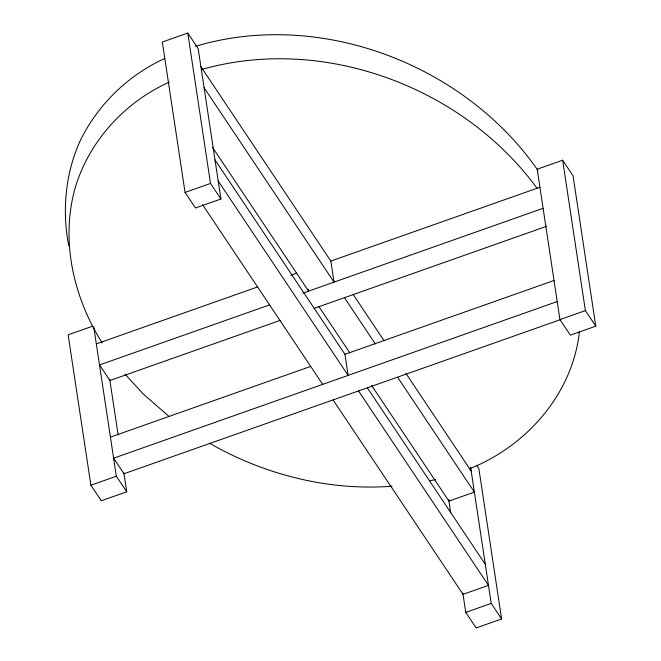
<?xml version="1.0" encoding="UTF-8"?>
<svg xmlns="http://www.w3.org/2000/svg" width="661" height="661" viewBox="0 0 661 661"><rect width="100%" height="100%" fill="white"/><g stroke="black" fill="none" stroke-linecap="round" stroke-linejoin="round"><path stroke-width="0.99" d="M579.424 331.797C572.558 394.055 526.412 446.332 469.161 468.913M164.721 58.498C128.317 75.114 97.935 104.463 80.336 140.446C65.712 172.422 62.117 208.529 68.199 243.025L68.975 246.016M169.274 82.121C124.681 102.182 88.739 141.371 74.974 188.567C60.473 240.968 73.561 297.681 102.24 342.927M187.774 33.05L162.317 42.04L185.063 192.434L195.458 207.992L220.914 199.002L198.168 48.6L187.774 33.05L210.512 183.444L220.914 199.002M185.063 192.434L210.512 183.444M92.647 326.179L68.141 334.83L90.888 485.232L101.282 500.782L126.738 491.792L123.814 472.491M562.643 160.218L537.195 169.208L559.933 319.602L570.336 335.16L595.784 326.17L573.037 175.768L562.643 160.218L585.39 310.612L595.784 326.17M96.324 343.894L257.749 286.891M290.807 275.216L296.64 273.158M200.894 66.654L330.847 261.078L539.921 187.253M269.68 304.853L99.505 364.946L109.9 380.505L280.082 320.411M302.746 293.178L543.102 208.306M314.115 308.39L546.697 226.269M110.428 437.136L310.744 366.401M214.999 159.896L344.951 354.321L554.025 280.495M557.206 301.556L113.609 458.197L124.004 473.747L560.801 319.511M90.888 485.232L116.336 476.242L126.738 491.792M559.933 319.602L585.39 310.612M465.757 612.4L491.214 603.41L501.608 618.96L476.16 627.95L465.757 612.4L462.84 593.091M195.573 46.278C320.122 9.097 464.353 64.398 537.864 170.315M202.076 69.388C323.725 34.851 463.353 87.161 537.302 188.625M429.749 480.787L435.657 479.589M392.138 486.207C328.765 491.073 264.235 474.73 209.322 443.126M169.216 416.628L143.47 394.229L124.987 374.085M476.672 465.294L478.861 468.566L501.608 618.96M353.263 294.616L384.181 340.869M405.937 373.415L471.194 471.062M204.075 87.706L334.028 282.131L330.847 261.078M344.431 297.69L375.341 343.943M397.666 377.34L474.383 492.115L448.926 501.104L371.647 385.47M212.404 147.229L308.58 291.121L308.274 289.113M318.974 306.679L349.892 352.924M367.367 387.867L485.298 564.304M218.18 180.957L348.132 375.382L344.951 354.321M358.535 390.932L488.487 585.357L463.031 594.346L333.078 399.922M202.464 204.505L322.684 384.372M470.615 467.236L491.214 603.41M448.703 499.6L450.703 512.812M109.676 379.001L118.129 434.888M93.746 326.856L116.336 476.242"/></g></svg>
